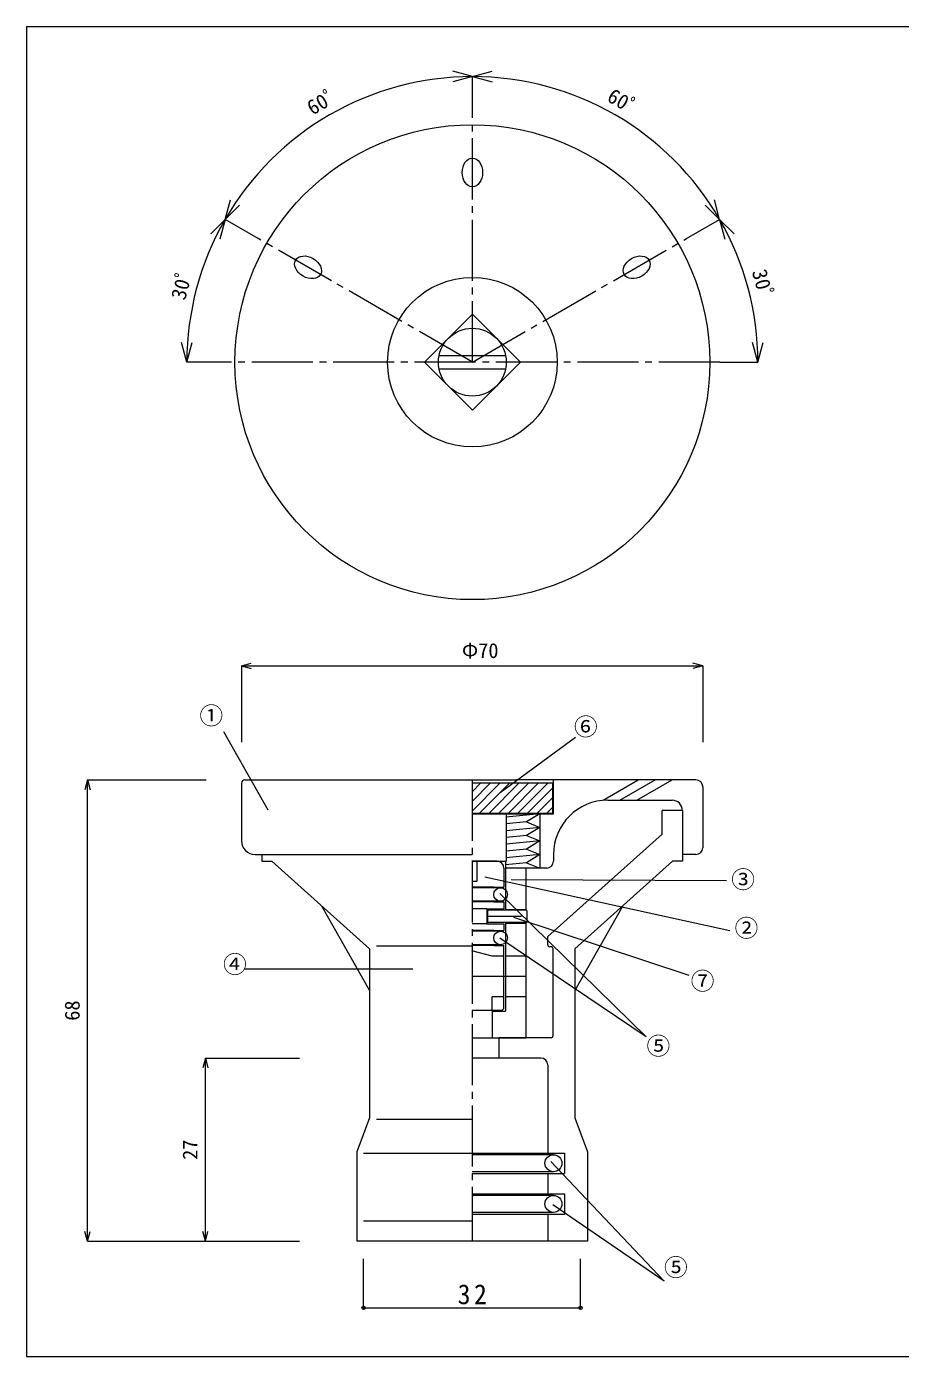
# Model space of a CAD drawing. Units: millimetres, scale not verified. Extents: x -140 to 140, y -97 to 99.
# Drawn here: x -139.9 to -11.1, y -96.9 to 99.1 of the extents above; entities that cross this region are included whole.
import ezdxf
from ezdxf.enums import TextEntityAlignment as Align

# ---------------------------------------------------------------- set-up
doc = ezdxf.new("R2010")
doc.units = ezdxf.units.MM
doc.header["$PDMODE"] = 32
doc.header["$PDSIZE"] = 0.5
doc.linetypes.add('CHAIN1', pattern=[8, 5, -1, 1, -1])
doc.linetypes.add('CHAIN2', pattern=[12, 9, -1, 1, -1])
doc.layers.add('0-0_φ3.0_両4 30', color=7, linetype='Continuous', lineweight=18)
doc.layers.add('0-1', color=3, linetype='Continuous', lineweight=18)
doc.styles.add('ＭＳ ゴシック', font='')
doc.styles.get('ＭＳ ゴシック').set_extended_font_data('MS Gothic')

msp = doc.modelspace()

# ---------------------------------------------------------------- linework, layer by layer
at = {"layer": '0-0_φ3.0_両4 30', "color": 5}
msp.add_line((-139.949, 99.1), (140.051, 99.1), dxfattribs=at)
msp.add_lwpolyline([(-139.949, 99.1), (-139.949, -96.9), (140.051, -96.9), (140.051, 99.1)], dxfattribs=at)
at = {"layer": '0-1', "color": 4}
for p, q in [((-74.232, 91.73), (-77.13, 92.507)), ((-74.232, 91.73), (-71.334, 92.507)), ((-74.232, 91.73), (-77.13, 90.954)), ((-74.232, 91.73), (-71.334, 90.954)), ((-74.232, 86.113), (-74.232, 91.73)), ((-74.232, 86.113), (-74.232, 91.73)), ((-74.232, 86.113), (-74.232, 91.73)), ((-74.232, 86.113), (-74.232, 91.73)), ((-110.685, 70.684), (-109.909, 73.582)), ((-110.685, 70.684), (-108.564, 72.805)), ((-37.779, 70.684), (-39.9, 72.805)), ((-37.779, 70.684), (-38.555, 73.582)), ((-110.685, 70.684), (-112.807, 68.563)), ((-110.685, 70.684), (-111.462, 67.786)), ((-105.821, 67.875), (-110.685, 70.684)), ((-105.821, 67.875), (-110.685, 70.684)), ((-105.821, 67.875), (-110.685, 70.684)), ((-105.821, 67.875), (-110.685, 70.684)), ((-42.643, 67.875), (-37.779, 70.684)), ((-42.643, 67.875), (-37.779, 70.684)), ((-42.643, 67.875), (-37.779, 70.684)), ((-42.643, 67.875), (-37.779, 70.684)), ((-37.779, 70.684), (-35.657, 68.563)), ((-37.779, 70.684), (-37.002, 67.786)), ((-116.325, 49.638), (-117.101, 52.535)), ((-116.325, 49.638), (-115.548, 52.535)), ((-32.139, 49.638), (-32.916, 52.535)), ((-32.139, 49.638), (-31.363, 52.535)), ((-110.707, 49.638), (-116.325, 49.638)), ((-37.757, 49.638), (-32.139, 49.638)), ((-108.277, 4.87), (-106.828, 5.258)), ((-108.277, 4.87), (-40.277, 4.87)), ((-108.277, 4.87), (-106.828, 4.482)), ((-108.277, 4.87), (-108.277, -6.387)), ((-40.277, 4.87), (-41.726, 5.258)), ((-40.277, 4.87), (-41.726, 4.482)), ((-40.277, 4.87), (-40.277, -6.387)), ((-110.926, -4.775), (-104.371, -16.344)), ((-59.025, -5.67), (-70.146, -13.851)), ((-130.967, -11.925), (-131.355, -13.374)), ((-130.967, -79.925), (-130.967, -11.925)), ((-130.967, -11.925), (-130.579, -13.374)), ((-130.967, -11.925), (-113.456, -11.925)), ((-36.301, -34.161), (-72.404, -26.259)), ((-36.754, -26.816), (-68.5, -26.665)), ((-70.077, -27.825), (-74.277, -27.825)), ((-48.633, -49.79), (-70.204, -28.684)), ((-70.077, -29.825), (-74.277, -29.825)), ((-71.977, -32.825), (-71.977, -31.225)), ((-66.327, -31.125), (-71.877, -31.125)), ((-66.227, -31.225), (-66.227, -32.825)), ((-66.327, -32.925), (-71.877, -32.925)), ((-42.273, -40.78), (-68.125, -32.202)), ((-70.077, -34.225), (-74.277, -34.225)), ((-48.633, -49.79), (-70.204, -35.24)), ((-70.077, -36.225), (-74.277, -36.225)), ((-107.793, -39.759), (-82.987, -39.759)), ((-113.595, -52.925), (-113.983, -54.374)), ((-113.595, -79.925), (-113.595, -52.925)), ((-113.595, -52.925), (-113.207, -54.374)), ((-113.595, -52.925), (-99.724, -52.925)), ((-62.277, -67.175), (-74.277, -67.175)), ((-45.983, -85.83), (-62.688, -68.181)), ((-62.277, -69.675), (-74.277, -69.675)), ((-62.277, -73.175), (-74.277, -73.175)), ((-62.277, -75.675), (-74.277, -75.675)), ((-45.983, -85.83), (-62.368, -74.577)), ((-130.967, -79.925), (-131.355, -78.476)), ((-130.967, -79.925), (-130.579, -78.476)), ((-130.967, -79.925), (-113.456, -79.925)), ((-113.595, -79.925), (-113.983, -78.476)), ((-113.595, -79.925), (-113.207, -78.476)), ((-113.595, -79.925), (-99.724, -79.925)), ((-90.277, -89.752), (-90.277, -82.501)), ((-58.277, -89.752), (-58.277, -82.501)), ((-90.277, -89.752), (-58.277, -89.752))]:
    msp.add_line(p, q, dxfattribs=at)
at = {"layer": '0-1', "color": 7, "linetype": 'CHAIN2'}
for p, q in [((-74.232, 49.638), (-74.232, 86.113)), ((-74.232, 49.638), (-105.821, 67.875)), ((-74.232, 49.638), (-42.643, 67.875)), ((-37.757, 49.638), (-115.673, 49.638)), ((-74.277, -11.925), (-74.277, -79.925))]:
    msp.add_line(p, q, dxfattribs=at)
at = {"layer": '0-1', "color": 7}
for p, q in [((-74.232, 56.709), (-81.303, 49.638)), ((-67.161, 49.638), (-74.232, 56.709)), ((-81.303, 49.638), (-74.232, 42.567)), ((-79.232, 50.638), (-69.232, 50.638)), ((-74.232, 42.567), (-67.161, 49.638)), ((-79.232, 48.638), (-69.232, 48.638)), ((-73.011, -12.425), (-74.277, -13.69)), ((-70.183, -12.425), (-74.277, -16.519)), ((-71.597, -12.425), (-74.271, -15.099)), ((-68.769, -12.425), (-73.169, -16.825)), ((-67.413, -12.483), (-71.755, -16.825)), ((-65.94, -12.425), (-70.34, -16.825)), ((-64.526, -12.425), (-68.926, -16.825)), ((-63.112, -12.425), (-67.512, -16.825)), ((-62.377, -13.104), (-66.098, -16.825)), ((-62.377, -14.518), (-64.683, -16.825)), ((-74.277, -16.825), (-62.377, -16.825)), ((-74.277, -16.925), (-66.327, -16.925)), ((-69.227, -16.925), (-69.227, -23.925)), ((-62.377, -15.932), (-63.269, -16.825)), ((-74.327, -23.925), (-69.327, -23.925)), ((-69.327, -23.925), (-69.227, -23.925)), ((-69.327, -23.925), (-69.327, -31.125)), ((-66.327, -24.925), (-66.327, -31.025)), ((-69.327, -31.025), (-66.327, -31.025)), ((-69.327, -33.025), (-69.327, -46.025)), ((-69.327, -33.025), (-66.327, -33.025)), ((-66.327, -33.025), (-66.327, -49.125)), ((-67.702, -37.925), (-69.327, -37.925)), ((-66.327, -37.925), (-67.634, -37.925)), ((-66.327, -43.925), (-69.327, -43.925)), ((-71.327, -46.025), (-71.327, -49.925)), ((-71.327, -46.025), (-69.327, -46.025)), ((-74.327, -49.925), (-66.327, -49.925)), ((-66.327, -49.125), (-66.327, -49.925))]:
    msp.add_line(p, q, dxfattribs=at)
at = {"layer": '0-1'}
for p, q in [((-108.277, -12.425), (-108.277, -20.925)), ((-107.777, -11.925), (-67.802, -11.925)), ((-41.277, -11.925), (-67.802, -11.925)), ((-62.277, -16.925), (-62.277, -11.925)), ((-54.973, -14.925), (-49.777, -11.925)), ((-49.973, -14.925), (-44.777, -11.925)), ((-40.277, -12.925), (-40.277, -21.925)), ((-54.277, -14.925), (-44.777, -14.925)), ((-74.327, -16.925), (-64.277, -16.925)), ((-64.277, -16.925), (-69.227, -17.42)), ((-64.277, -16.925), (-64.277, -24.925)), ((-64.277, -16.925), (-62.277, -16.925)), ((-46.277, -19.925), (-46.277, -16.425)), ((-43.277, -16.425), (-46.277, -16.425)), ((-43.277, -16.425), (-43.277, -19.925)), ((-66.277, -18.13), (-69.227, -18.425)), ((-64.277, -18.925), (-69.227, -19.42)), ((-66.277, -20.13), (-69.227, -20.425)), ((-64.277, -20.925), (-69.227, -21.42)), ((-63.127, -35.026), (-46.277, -19.925)), ((-43.277, -19.925), (-43.277, -23.925)), ((-106.277, -22.925), (-103.425, -22.925)), ((-105.277, -22.925), (-105.277, -23.925)), ((-103.425, -22.925), (-74.277, -22.925)), ((-66.277, -22.13), (-69.227, -22.425)), ((-64.277, -22.925), (-69.227, -23.42)), ((-62.277, -22.925), (-62.277, -23.925)), ((-41.277, -22.925), (-43.277, -22.925)), ((-105.277, -23.925), (-103.807, -23.925)), ((-89.385, -36.851), (-103.807, -23.925)), ((-70.577, -23.925), (-74.327, -23.925)), ((-73.577, -23.925), (-73.577, -26.925)), ((-69.577, -24.925), (-69.577, -27.725)), ((-66.277, -24.13), (-69.327, -24.435)), ((-63.277, -24.925), (-69.327, -24.925)), ((-59.127, -36.813), (-44.747, -23.925)), ((-43.277, -23.925), (-44.747, -23.925)), ((-73.577, -26.925), (-74.327, -26.925)), ((-71.077, -27.725), (-74.277, -27.725)), ((-71.077, -27.725), (-69.577, -27.725)), ((-71.077, -27.725), (-71.077, -27.825)), ((-96.483, -30.489), (-89.385, -42.994)), ((-71.077, -29.925), (-74.277, -29.925)), ((-72.077, -30.925), (-74.277, -30.925)), ((-72.077, -30.925), (-72.077, -33.125)), ((-72.077, -30.925), (-69.577, -30.925)), ((-71.077, -29.825), (-71.077, -29.925)), ((-71.077, -29.925), (-69.577, -29.925)), ((-69.577, -29.925), (-69.577, -30.925)), ((-52.057, -30.477), (-59.127, -42.986)), ((-72.077, -33.125), (-74.277, -33.125)), ((-72.077, -33.125), (-69.577, -33.125)), ((-69.577, -33.125), (-69.577, -34.125)), ((-71.077, -34.125), (-74.277, -34.125)), ((-71.077, -34.125), (-69.577, -34.125)), ((-71.077, -34.125), (-71.077, -34.225)), ((-63.127, -36.226), (-63.127, -35.026)), ((-88.385, -36.404), (-74.277, -36.404)), ((-71.077, -36.325), (-74.277, -36.325)), ((-71.077, -36.225), (-71.077, -36.325)), ((-71.077, -36.325), (-69.577, -36.325)), ((-69.577, -45.625), (-69.577, -36.325)), ((-62.627, -36.526), (-62.827, -36.526)), ((-62.327, -49.625), (-62.327, -36.826)), ((-59.127, -36.813), (-59.127, -61.746)), ((-71.327, -45.925), (-71.327, -43.925)), ((-69.577, -43.925), (-71.327, -43.925)), ((-69.877, -45.925), (-74.277, -45.925)), ((-71.327, -45.925), (-70.577, -45.925)), ((-69.877, -45.925), (-69.577, -45.625)), ((-70.277, -52.925), (-70.277, -49.925)), ((-62.627, -49.925), (-70.277, -49.925)), ((-70.277, -52.925), (-74.277, -52.925)), ((-64.127, -52.925), (-70.277, -52.925)), ((-63.127, -53.925), (-63.127, -66.925)), ((-88.385, -61.925), (-74.277, -61.925)), ((-59.127, -61.746), (-57.277, -66.746)), ((-90.277, -66.925), (-74.277, -66.925)), ((-74.277, -66.925), (-60.627, -66.925)), ((-60.627, -66.925), (-60.627, -69.925)), ((-57.277, -66.746), (-57.277, -79.925)), ((-74.277, -69.925), (-60.627, -69.925)), ((-63.127, -69.925), (-63.127, -72.925)), ((-74.277, -72.925), (-60.627, -72.925)), ((-60.627, -72.925), (-60.627, -75.925)), ((-74.277, -75.925), (-60.627, -75.925)), ((-63.127, -75.925), (-63.127, -79.925)), ((-90.277, -76.925), (-74.277, -76.925)), ((-57.277, -79.925), (-91.277, -79.925))]:
    msp.add_line(p, q, dxfattribs=at)
at = {"layer": '0-1', "color": 4, "linetype": 'CHAIN2'}
msp.add_line((-52.473, -14.925), (-47.277, -11.925), dxfattribs=at)
at = {"layer": '0-1', "color": 4, "linetype": 'CHAIN1'}
for p, q in [((-71.977, -32.025), (-66.327, -32.025)), ((-66.327, -40.925), (-74.327, -40.925)), ((-69.577, -40.925), (-74.327, -40.925))]:
    msp.add_line(p, q, dxfattribs=at)
at = {"layer": '0-1', "color": 7}
msp.add_lwpolyline([(-62.377, -16.825), (-62.377, -12.425), (-74.277, -12.425)], dxfattribs=at)
at = {"layer": '0-1'}
for points in [[(-64.277, -16.925), (-66.277, -18.13), (-64.277, -18.925), (-66.277, -20.13), (-64.277, -20.925), (-66.277, -22.13), (-64.277, -22.925), (-66.277, -24.13), (-64.277, -24.925)], [(-89.385, -36.851), (-89.385, -61.742), (-91.277, -66.742), (-91.277, -79.925)], [(-69.577, -37.925), (-71.327, -37.925), (-74.327, -37.121)]]:
    msp.add_lwpolyline(points, dxfattribs=at)
msp.add_circle((-74.232, 49.638), 35, dxfattribs=at)
at = {"layer": '0-1', "color": 7}
for radius in [12.5, 5]:
    msp.add_circle((-74.232, 49.638), radius, dxfattribs=at)
at = {"layer": '0-1', "color": 4}
for centre, radius in [((-70.077, -28.825), 1), ((-70.077, -35.225), 1), ((-62.277, -68.425), 1.25), ((-62.277, -74.425), 1.25)]:
    msp.add_circle(centre, radius, dxfattribs=at)
for centre, radius, start, end in [((-74.232, 49.638), 42.093, 90, 150), ((-74.232, 49.638), 42.093, 30, 90), ((-74.232, 49.638), 42.093, 150, 180), ((-74.232, 49.638), 42.093, 0, 30), ((-71.877, -31.225), 0.1, 90, 180), ((-66.327, -31.225), 0.1, 0, 90), ((-71.877, -32.825), 0.1, 180, 270), ((-66.327, -32.825), 0.1, 270, 0)]:
    msp.add_arc(centre, radius, start, end, dxfattribs=at)
at = {"layer": '0-1'}
for centre, radius, start, end in [((-107.777, -12.425), 0.5, 90, 180), ((-41.277, -12.925), 1, 0, 90), ((-54.277, -22.925), 8, 90, 180), ((-44.777, -16.425), 1.5, 0, 90), ((-106.277, -20.925), 2, 180, 270), ((-41.277, -21.925), 1, 270, 0), ((-70.577, -24.925), 1, 0, 90), ((-63.277, -23.925), 1, 270, 0), ((-62.827, -36.226), 0.3, 180, 270), ((-62.627, -36.826), 0.3, 0, 90), ((-62.627, -49.625), 0.3, 270, 0), ((-64.127, -53.925), 1, 0, 90)]:
    msp.add_arc(centre, radius, start, end, dxfattribs=at)
for centre, major_axis in [((-74.232, 77.598), (0, -2.121)), ((-98.446, 63.618), (1.837, -1.061)), ((-50.017, 63.618), (-1.837, -1.061))]:
    msp.add_ellipse(centre, major_axis=major_axis, ratio=0.707107, dxfattribs=at)
at = {"layer": '0-1', "color": 4}
for p in [(-90.277, -89.752), (-58.277, -89.752)]:
    msp.add_point(p, dxfattribs=at)

# ---------------------------------------------------------------- texts
at = {"layer": '0-1', "color": 7, "style": 'ＭＳ ゴシック'}
for s, rotation, p in [('60ﾟ', 30, (-97.477, 85.399)), ('60ﾟ', 330, (-54.884, 87.649)), ('30ﾟ', 75, (-115.956, 58.488)), ('30ﾟ', 285, (-33.673, 62.835)), ('68', 90, (-131.467, -47.425)), ('27', 90, (-114.095, -67.925))]:
    msp.add_text(s, height=2.199, rotation=rotation, dxfattribs=at).set_placement(p, align=Align.BOTTOM_LEFT)
for s, height, p in [('Φ70', 2.199, (-75.777, 5.37)), ('①', 2.566, (-114.472, -4.508)), ('⑥', 2.566, (-59.26, -6.138)), ('③', 2.566, (-36.075, -28.662)), ('②', 2.566, (-35.581, -35.828)), ('④', 2.566, (-110.99, -41.166)), ('⑦', 2.566, (-42.044, -43.625)), ('⑤', 2.566, (-48.564, -53.201)), ('⑤', 2.566, (-45.983, -85.83))]:
    msp.add_text(s, height=height, dxfattribs=at).set_placement(p, align=Align.BOTTOM_LEFT)
at = {"layer": '0-1', "color": 7, "insert": (-76.402, -89.252), "char_height": 2.933, "attachment_point": 7, "style": 'ＭＳ ゴシック'}
msp.add_mtext('\\T1.27;\\W0.95;32', dxfattribs=at)

doc.saveas('drawing.dxf')
